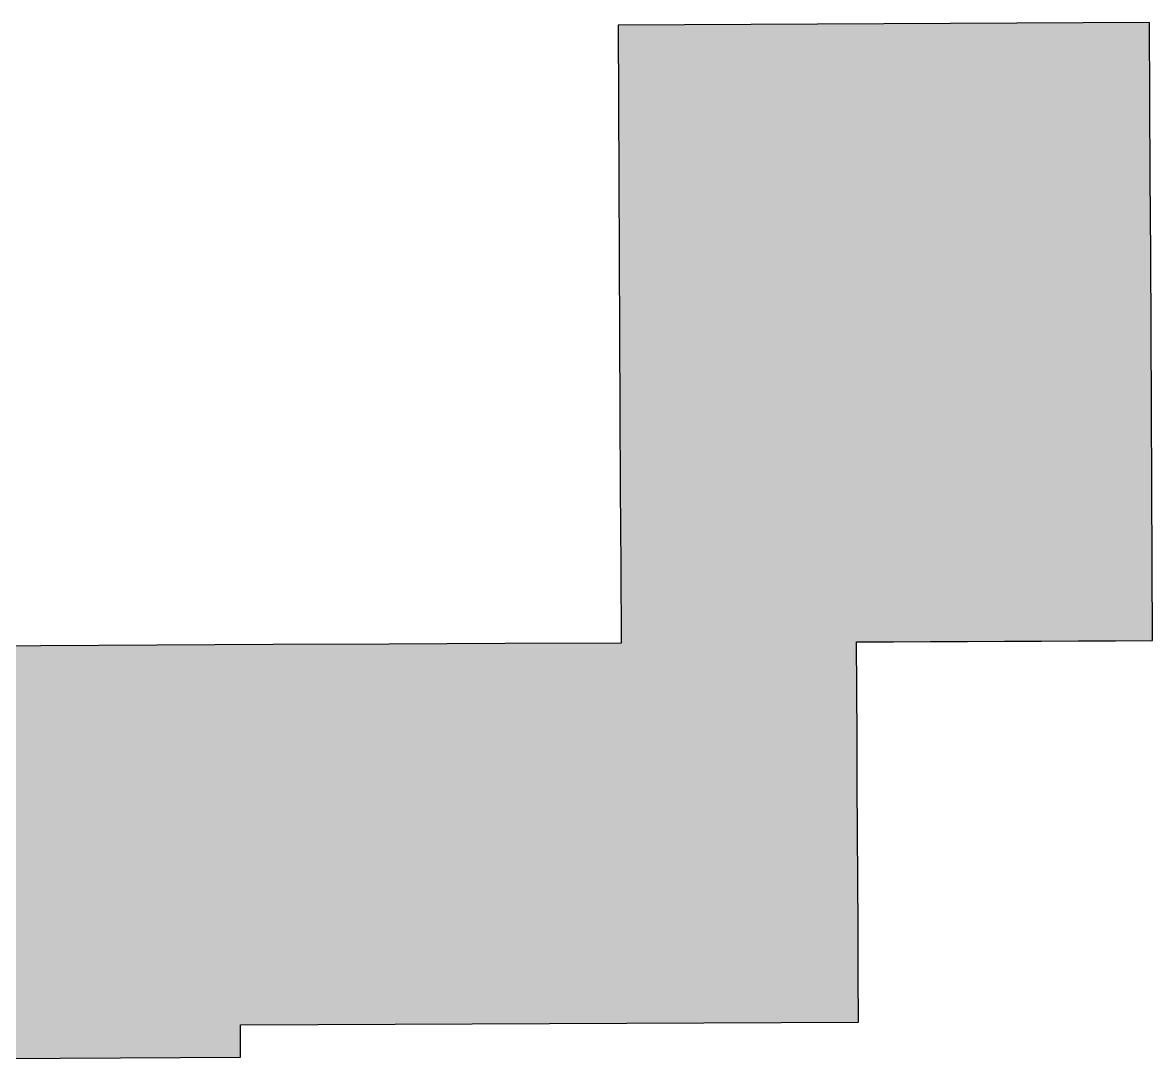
# Model space of a CAD drawing. Extents: x 4.5 to 35.8, y -15.7 to -10.4.
# Drawn here: x 21.767 to 24.176, y -15.672 to -13.463 of the extents above; entities that cross this region are included whole.
import ezdxf

# ---------------------------------------------------------------- set-up
doc = ezdxf.new("R2010")
doc.units = 0
doc.layers.add('LAYER_1', color=7, linetype='CONTINUOUS')

# ---------------------------------------------------------------- blocks, each defined once
blk = doc.blocks.new('*U6')
at = {"layer": 'LAYER_1', "color": 7}
for points in [[(23.1785, -15.5963), (23.055, -13.468), (23.1785, -13.4674)], [(23.2197, -15.5961), (23.1785, -13.4674), (23.2197, -13.4673)], [(23.1785, -15.5963), (23.1785, -13.4674), (23.2197, -15.5961)], [(23.2444, -15.596), (23.2197, -13.4673), (23.2444, -13.4671)], [(23.2197, -15.5961), (23.2197, -13.4673), (23.2444, -15.596)], [(23.2877, -15.5958), (23.2444, -13.4671), (23.2877, -13.4669)], [(23.2444, -15.596), (23.2444, -13.4671), (23.2877, -15.5958)], [(23.3202, -15.5956), (23.2877, -13.4669), (23.3202, -13.4668)], [(23.2877, -15.5958), (23.2877, -13.4669), (23.3202, -15.5956)], [(23.3844, -15.5953), (23.3202, -13.4668), (23.3844, -13.4665)], [(23.3202, -15.5956), (23.3202, -13.4668), (23.3844, -15.5953)], [(23.4423, -15.5951), (23.3844, -13.4665), (23.4423, -13.4662)], [(23.3844, -15.5953), (23.3844, -13.4665), (23.4423, -15.5951)], [(23.4423, -15.5951), (23.4423, -13.4662), (23.4424, -15.5951)], [(23.4424, -15.5951), (23.4423, -13.4662), (23.4424, -13.4662)], [(23.4424, -15.5951), (23.4424, -13.4662), (23.4425, -15.5951)], [(23.4425, -15.5951), (23.4424, -13.4662), (23.4425, -13.4662)], [(23.4425, -15.5951), (23.4425, -13.4662), (23.4426, -15.5951)], [(23.4426, -15.5951), (23.4425, -13.4662), (23.4426, -13.4662)], [(23.4426, -15.5951), (23.4426, -13.4662), (23.4427, -15.5951)], [(23.4427, -15.5951), (23.4426, -13.4662), (23.4427, -13.4662)], [(23.4427, -15.5951), (23.4427, -13.4662), (23.4428, -15.5951)], [(23.4428, -15.5951), (23.4427, -13.4662), (23.4428, -13.4662)], [(23.4428, -15.5951), (23.4428, -13.4662), (23.4429, -15.5951)], [(23.4429, -15.5951), (23.4428, -13.4662), (23.4429, -13.4662)], [(23.4429, -15.5951), (23.4429, -13.4662), (23.443, -15.5951)], [(23.443, -15.5951), (23.4429, -13.4662), (23.443, -13.4662)], [(23.443, -15.5951), (23.443, -13.4662), (23.4431, -15.5951)], [(23.4431, -15.5951), (23.443, -13.4662), (23.4431, -13.4662)], [(23.4618, -15.595), (23.4431, -13.4662), (23.4618, -13.4661)], [(23.4431, -15.5951), (23.4431, -13.4662), (23.4618, -15.595)], [(23.5127, -15.5947), (23.4618, -13.4661), (23.5127, -13.4659)], [(23.4618, -15.595), (23.4618, -13.4661), (23.5127, -15.5947)], [(23.5127, -15.5947), (23.5127, -13.4659), (23.5182, -15.5947)], [(23.5182, -15.5947), (23.5127, -13.4659), (23.5182, -13.4659)], [(23.523, -15.5947), (23.5182, -13.4659), (23.523, -13.4658)], [(23.5182, -15.5947), (23.5182, -13.4659), (23.523, -15.5947)], [(23.523, -15.5947), (23.523, -13.4658), (23.5296, -15.5947)], [(23.5296, -15.5947), (23.523, -13.4658), (23.5296, -13.4658)], [(23.5452, -15.5946), (23.5296, -13.4658), (23.5452, -13.4657)], [(23.5296, -15.5947), (23.5296, -13.4658), (23.5452, -15.5946)], [(23.5452, -14.7839), (23.5452, -13.4657), (23.5457, -14.7839)], [(23.5457, -14.7839), (23.5452, -13.4657), (23.5457, -13.4657)], [(23.5457, -14.7839), (23.5457, -13.4657), (23.5462, -14.7839)], [(23.5462, -14.7839), (23.5457, -13.4657), (23.5462, -13.4657)], [(23.5462, -14.7839), (23.5462, -13.4657), (23.5467, -14.7839)], [(23.5467, -14.7839), (23.5462, -13.4657), (23.5467, -13.4657)], [(23.5467, -14.7839), (23.5467, -13.4657), (23.5472, -14.7839)], [(23.5472, -14.7839), (23.5467, -13.4657), (23.5472, -13.4657)], [(23.5472, -14.7839), (23.5472, -13.4657), (23.5477, -14.7839)], [(23.5477, -14.7839), (23.5472, -13.4657), (23.5477, -13.4657)], [(23.5477, -14.7839), (23.5477, -13.4657), (23.5482, -14.7839)], [(23.5482, -14.7839), (23.5477, -13.4657), (23.5482, -13.4657)], [(23.5482, -14.7839), (23.5482, -13.4657), (23.5487, -14.7839)], [(23.5487, -14.7839), (23.5482, -13.4657), (23.5487, -13.4657)], [(23.5487, -14.7839), (23.5487, -13.4657), (23.5491, -14.7839)], [(23.5491, -14.7839), (23.5487, -13.4657), (23.5491, -13.4657)], [(23.6034, -14.7836), (23.5491, -13.4657), (23.6034, -13.4655)], [(23.5491, -14.7839), (23.5491, -13.4657), (23.6034, -14.7836)], [(23.6034, -14.7836), (23.6034, -13.4655), (23.6038, -14.7836)], [(23.6038, -14.7836), (23.6034, -13.4655), (23.6038, -13.4655)], [(23.6162, -14.7836), (23.6038, -13.4655), (23.6162, -13.4654)], [(23.6038, -14.7836), (23.6038, -13.4655), (23.6162, -14.7836)], [(23.6162, -14.7836), (23.6162, -13.4654), (23.6241, -14.7836)], [(23.6241, -14.7836), (23.6162, -13.4654), (23.6241, -13.4654)], [(23.6845, -14.7833), (23.6241, -13.4654), (23.6845, -13.4651)], [(23.6241, -14.7836), (23.6241, -13.4654), (23.6845, -14.7833)], [(23.7022, -14.7832), (23.6845, -13.4651), (23.7022, -13.465)], [(23.6845, -14.7833), (23.6845, -13.4651), (23.7022, -14.7832)], [(23.7022, -14.7832), (23.7022, -13.465), (23.7027, -14.7832)], [(23.7027, -14.7832), (23.7022, -13.465), (23.7027, -13.465)], [(23.7027, -14.7832), (23.7027, -13.465), (23.7029, -14.7832)], [(23.7029, -14.7832), (23.7027, -13.465), (23.7029, -13.465)], [(23.7451, -14.783), (23.7029, -13.465), (23.7451, -13.4648)], [(23.7029, -14.7832), (23.7029, -13.465), (23.7451, -14.783)], [(23.7451, -14.783), (23.7451, -13.4648), (23.75, -14.783)], [(23.75, -14.783), (23.7451, -13.4648), (23.75, -13.4648)], [(23.7653, -14.7829), (23.75, -13.4648), (23.7653, -13.4647)], [(23.75, -14.783), (23.75, -13.4648), (23.7653, -14.7829)], [(23.7818, -14.7828), (23.7653, -13.4647), (23.7818, -13.4646)], [(23.7653, -14.7829), (23.7653, -13.4647), (23.7818, -14.7828)], [(23.7818, -14.7828), (23.7818, -13.4646), (23.7892, -14.7828)], [(23.7892, -14.7828), (23.7818, -13.4646), (23.7892, -13.4646)], [(23.846, -14.7825), (23.7892, -13.4646), (23.846, -13.4644)], [(23.7892, -14.7828), (23.7892, -13.4646), (23.846, -14.7825)], [(23.8562, -14.7825), (23.846, -13.4644), (23.8562, -13.4643)], [(23.846, -14.7825), (23.846, -13.4644), (23.8562, -14.7825)], [(23.8562, -14.7825), (23.8562, -13.4643), (23.8606, -14.7824)], [(23.8606, -14.7824), (23.8562, -13.4643), (23.8606, -13.4643)], [(23.8758, -14.7824), (23.8606, -13.4643), (23.8758, -13.4642)], [(23.8606, -14.7824), (23.8606, -13.4643), (23.8758, -14.7824)], [(23.8758, -14.7824), (23.8758, -13.4642), (23.8867, -14.7823)], [(23.8867, -14.7823), (23.8758, -13.4642), (23.8867, -13.4642)], [(23.9268, -14.7821), (23.8867, -13.4642), (23.9268, -13.464)], [(23.8867, -14.7823), (23.8867, -13.4642), (23.9268, -14.7821)], [(23.9394, -14.7821), (23.9268, -13.464), (23.9394, -13.4639)], [(23.9268, -14.7821), (23.9268, -13.464), (23.9394, -14.7821)], [(23.9394, -14.7821), (23.9394, -13.4639), (23.9396, -14.7821)], [(23.9396, -14.7821), (23.9394, -13.4639), (23.9396, -13.4639)], [(23.9623, -14.782), (23.9396, -13.4639), (23.9623, -13.4638)], [(23.9396, -14.7821), (23.9396, -13.4639), (23.9623, -14.782)], [(23.9623, -14.782), (23.9623, -13.4638), (23.9747, -14.7819)], [(23.9747, -14.7819), (23.9623, -13.4638), (23.9747, -13.4638)], [(24.0012, -14.7818), (23.9747, -13.4638), (24.0012, -13.4636)], [(23.9747, -14.7819), (23.9747, -13.4638), (24.0012, -14.7818)], [(24.0012, -14.7818), (24.0012, -13.4636), (24.0076, -14.7817)], [(24.0076, -14.7817), (24.0012, -13.4636), (24.0076, -13.4636)], [(24.0183, -14.7817), (24.0076, -13.4636), (24.0183, -13.4635)], [(24.0076, -14.7817), (24.0076, -13.4636), (24.0183, -14.7817)], [(24.0183, -14.7817), (24.0183, -13.4635), (24.0243, -14.7817)], [(24.0243, -14.7817), (24.0183, -13.4635), (24.0243, -13.4635)], [(24.0243, -14.7817), (24.0243, -13.4635), (24.0284, -14.7817)], [(24.0284, -14.7817), (24.0243, -13.4635), (24.0284, -13.4635)], [(24.0438, -14.7816), (24.0284, -13.4635), (24.0438, -13.4634)], [(24.0284, -14.7817), (24.0284, -13.4635), (24.0438, -14.7816)], [(24.0438, -14.7816), (24.0438, -13.4634), (24.0488, -14.7816)], [(24.0488, -14.7816), (24.0438, -13.4634), (24.0488, -13.4634)], [(24.0598, -14.7815), (24.0488, -13.4634), (24.0598, -13.4633)], [(24.0488, -14.7816), (24.0488, -13.4634), (24.0598, -14.7815)], [(24.0598, -14.7815), (24.0598, -13.4633), (24.0722, -14.7814)], [(24.0722, -14.7814), (24.0598, -13.4633), (24.0722, -13.4633)], [(24.0812, -14.7814), (24.0722, -13.4633), (24.0812, -13.4632)], [(24.0722, -14.7814), (24.0722, -13.4633), (24.0812, -14.7814)], [(24.0812, -14.7814), (24.0812, -13.4632), (24.0865, -14.7814)], [(24.0865, -14.7814), (24.0812, -13.4632), (24.0865, -13.4632)], [(24.0865, -14.7814), (24.0865, -13.4632), (24.087, -14.7814)], [(24.087, -14.7814), (24.0865, -13.4632), (24.087, -13.4632)], [(24.087, -14.7814), (24.087, -13.4632), (24.0883, -14.7814)], [(24.0883, -14.7814), (24.087, -13.4632), (24.0883, -13.4632)], [(24.0883, -14.7814), (24.0883, -13.4632), (24.0971, -14.7813)], [(24.0971, -14.7813), (24.0883, -13.4632), (24.0971, -13.4632)], [(24.0971, -14.7813), (24.0971, -13.4632), (24.0993, -14.7813)], [(24.0993, -14.7813), (24.0971, -13.4632), (24.0993, -13.4632)], [(24.1088, -14.7813), (24.0993, -13.4632), (24.1088, -13.4631)], [(24.0993, -14.7813), (24.0993, -13.4632), (24.1088, -14.7813)], [(24.1088, -14.7813), (24.1088, -13.4631), (24.1168, -14.7812)], [(24.1168, -14.7812), (24.1088, -13.4631), (24.1168, -13.4631)], [(24.1168, -14.7812), (24.1168, -13.4631), (24.1234, -14.7812)], [(24.1234, -14.7812), (24.1168, -13.4631), (24.1234, -13.4631)], [(24.1285, -14.7812), (24.1234, -13.4631), (24.1285, -13.463)], [(24.1234, -14.7812), (24.1234, -13.4631), (24.1285, -14.7812)], [(24.1285, -14.7812), (24.1285, -13.463), (24.1322, -14.7812)], [(24.1322, -14.7812), (24.1285, -13.463), (24.1322, -13.463)], [(24.1322, -14.7812), (24.1322, -13.463), (24.1345, -14.7812)], [(24.1345, -14.7812), (24.1322, -13.463), (24.1345, -13.463)], [(24.1345, -14.7812), (24.1345, -13.463), (24.1353, -14.7812)], [(24.1353, -14.7812), (24.1345, -13.463), (24.1353, -13.463)], [(24.1508, -14.7811), (24.1353, -13.463), (24.1508, -13.4629)], [(24.1353, -14.7812), (24.1353, -13.463), (24.1353, -14.7812)], [(24.1353, -14.7812), (24.1353, -13.463), (24.1353, -13.463)], [(24.1353, -14.7812), (24.1353, -13.463), (24.1353, -14.7812)], [(24.1353, -14.7812), (24.1353, -13.463), (24.1353, -13.463)], [(24.1353, -14.7812), (24.1353, -13.463), (24.1353, -14.7812)], [(24.1353, -14.7812), (24.1353, -13.463), (24.1353, -13.463)], [(24.1353, -14.7812), (24.1353, -13.463), (24.1353, -14.7812)], [(24.1353, -14.7812), (24.1353, -13.463), (24.1353, -13.463)], [(24.1353, -14.7812), (24.1353, -13.463), (24.1508, -14.7811)], [(24.1508, -14.7811), (24.1508, -13.4629), (24.1508, -14.7811)], [(24.1508, -14.7811), (24.1508, -13.4629), (24.1508, -13.4629)], [(24.1508, -14.7811), (24.1508, -13.4629), (24.1509, -14.7811)], [(24.1509, -14.7811), (24.1508, -13.4629), (24.1509, -13.4629)], [(24.17, -14.781), (24.1509, -13.4629), (24.17, -13.4628)], [(24.1509, -14.7811), (24.1509, -13.4629), (24.1509, -14.7811)], [(24.1509, -14.7811), (24.1509, -13.4629), (24.1509, -13.4629)], [(24.1509, -14.7811), (24.1509, -13.4629), (24.17, -14.781)], [(24.17, -14.781), (24.17, -13.4628), (24.1708, -14.781)], [(24.1708, -14.781), (24.17, -13.4628), (24.1708, -13.6276)], [(23.0376, -13.6329), (23.0369, -13.4681), (23.0376, -13.4681)], [(23.0376, -13.6329), (23.0376, -13.4681), (23.0384, -13.7976)], [(23.0384, -13.7976), (23.0376, -13.4681), (23.0384, -13.4681)], [(23.0384, -13.7976), (23.0384, -13.4681), (23.0391, -13.9624)], [(23.0391, -13.9624), (23.0384, -13.4681), (23.0391, -13.4681)], [(23.0391, -13.9624), (23.0391, -13.4681), (23.0399, -14.1272)], [(23.0399, -14.1272), (23.0391, -13.4681), (23.0399, -13.4681)], [(23.0399, -14.1272), (23.0399, -13.4681), (23.0406, -14.2919)], [(23.0406, -14.2919), (23.0399, -13.4681), (23.0406, -13.4681)], [(23.0406, -14.2919), (23.0406, -13.4681), (23.0413, -14.4567)], [(23.0413, -14.4567), (23.0406, -13.4681), (23.0413, -13.4681)], [(23.0413, -14.4567), (23.0413, -13.4681), (23.0421, -14.6215)], [(23.0421, -14.6215), (23.0413, -13.4681), (23.0421, -13.4681)], [(23.0421, -14.6215), (23.0421, -13.4681), (23.0428, -14.7862)], [(23.0428, -14.7862), (23.0421, -13.4681), (23.0428, -13.4681)], [(23.055, -15.5968), (23.0428, -13.4681), (23.055, -13.468)], [(23.0428, -15.5969), (23.0428, -13.4681), (23.055, -15.5968)], [(23.055, -15.5968), (23.055, -13.468), (23.1785, -15.5963)], [(24.1708, -14.781), (24.1708, -13.6276), (24.1715, -14.781)], [(24.1715, -14.781), (24.1708, -13.6276), (24.1715, -13.7924)], [(24.1715, -14.781), (24.1715, -13.7924), (24.1721, -14.781)], [(24.1721, -14.781), (24.1715, -13.7924), (24.1721, -13.9289)], [(24.1721, -14.781), (24.1721, -13.9289), (24.1723, -14.781)], [(24.1723, -14.781), (24.1721, -13.9289), (24.1723, -13.9571)], [(24.1723, -14.781), (24.1723, -13.9571), (24.173, -14.781)], [(24.173, -14.781), (24.1723, -13.9571), (24.173, -14.1219)], [(24.173, -14.781), (24.173, -14.1219), (24.1737, -14.781)], [(24.1737, -14.781), (24.173, -14.1219), (24.1737, -14.2867)], [(24.1737, -14.781), (24.1737, -14.2867), (24.1745, -14.781)], [(24.1745, -14.781), (24.1737, -14.2867), (24.1745, -14.4514)], [(24.1745, -14.781), (24.1745, -14.4514), (24.1752, -14.781)], [(24.1752, -14.781), (24.1745, -14.4514), (24.1752, -14.6162)], [(24.1752, -14.781), (24.1752, -14.6162), (24.176, -14.781)], [(21.7899, -15.6718), (21.7436, -14.7922), (21.7899, -14.792)], [(21.7436, -15.672), (21.7436, -14.7922), (21.7899, -15.6718)], [(21.8057, -15.6717), (21.7899, -14.792), (21.8057, -14.7919)], [(21.7899, -15.6718), (21.7899, -14.792), (21.8057, -15.6717)], [(21.8471, -15.6715), (21.8057, -14.7919), (21.8471, -14.7918)], [(21.8057, -15.6717), (21.8057, -14.7919), (21.8471, -15.6715)], [(21.9398, -15.6711), (21.8471, -14.7918), (21.9398, -14.7913)], [(21.8471, -15.6715), (21.8471, -14.7918), (21.9398, -15.6711)], [(21.9577, -15.671), (21.9398, -14.7913), (21.9577, -14.7912)], [(21.9398, -15.6711), (21.9398, -14.7913), (21.9577, -15.671)], [(21.9577, -15.671), (21.9577, -14.7912), (21.9753, -15.6709)], [(21.9753, -15.6709), (21.9577, -14.7912), (21.9753, -14.7912)], [(21.9753, -15.6709), (21.9753, -14.7912), (21.9757, -15.6709)], [(21.9757, -15.6709), (21.9753, -14.7912), (21.9757, -14.7912)], [(21.9937, -15.6709), (21.9757, -14.7912), (21.9937, -14.7911)], [(21.9757, -15.6709), (21.9757, -14.7912), (21.9937, -15.6709)], [(22.0116, -15.6708), (21.9937, -14.7911), (22.0116, -14.791)], [(21.9937, -15.6709), (21.9937, -14.7911), (22.0116, -15.6708)], [(22.0296, -15.6707), (22.0116, -14.791), (22.0296, -14.7909)], [(22.0116, -15.6708), (22.0116, -14.791), (22.0296, -15.6707)], [(22.0296, -15.6707), (22.0296, -14.7909), (22.0332, -15.6707)], [(22.0332, -15.6707), (22.0296, -14.7909), (22.0332, -14.7909)], [(22.0475, -15.6706), (22.0332, -14.7909), (22.0475, -14.7908)], [(22.0332, -15.6707), (22.0332, -14.7909), (22.0475, -15.6706)], [(22.0475, -15.6706), (22.0475, -14.7908), (22.0531, -15.6706)], [(22.0531, -15.6706), (22.0475, -14.7908), (22.0531, -14.7908)], [(22.0655, -15.6705), (22.0531, -14.7908), (22.0655, -14.7907)], [(22.0531, -15.6706), (22.0531, -14.7908), (22.0655, -15.6705)], [(22.0655, -15.6705), (22.0655, -14.7907), (22.0834, -15.6704)], [(22.0834, -15.6704), (22.0655, -14.7907), (22.0834, -14.7907)], [(22.1035, -15.6703), (22.0834, -14.7907), (22.1035, -14.7906)], [(22.0834, -15.6704), (22.0834, -14.7907), (22.1035, -15.6703)], [(22.2314, -15.6697), (22.1035, -14.7906), (22.2314, -14.79)], [(22.1035, -15.6703), (22.1035, -14.7906), (22.2314, -15.6697)], [(22.2314, -15.6006), (22.2314, -14.79), (22.2314, -15.6006)], [(22.2314, -15.6006), (22.2314, -14.79), (22.2314, -14.79)], [(22.2314, -15.6006), (22.2314, -14.79), (22.2315, -15.6006)], [(22.2315, -15.6006), (22.2314, -14.79), (22.2315, -14.79)], [(22.2315, -15.6006), (22.2315, -14.79), (22.2315, -15.6006)], [(22.2315, -15.6006), (22.2315, -14.79), (22.2315, -14.79)], [(22.2315, -15.6006), (22.2315, -14.79), (22.2315, -15.6006)], [(22.2315, -15.6006), (22.2315, -14.79), (22.2315, -14.79)], [(22.2315, -15.6006), (22.2315, -14.79), (22.2316, -15.6006)], [(22.2316, -15.6006), (22.2315, -14.79), (22.2316, -14.79)], [(22.2316, -15.6006), (22.2316, -14.79), (22.2316, -15.6006)], [(22.2316, -15.6006), (22.2316, -14.79), (22.2316, -14.79)], [(22.2316, -15.6006), (22.2316, -14.79), (22.2316, -15.6006)], [(22.2316, -15.6006), (22.2316, -14.79), (22.2316, -14.79)], [(22.2316, -15.6006), (22.2316, -14.79), (22.2317, -15.6006)], [(22.2317, -15.6006), (22.2316, -14.79), (22.2317, -14.79)], [(22.2806, -15.6004), (22.2317, -14.79), (22.2806, -14.7897)], [(22.2317, -15.6006), (22.2317, -14.79), (22.2806, -15.6004)], [(22.3006, -15.6003), (22.2806, -14.7897), (22.3006, -14.7896)], [(22.2806, -15.6004), (22.2806, -14.7897), (22.3006, -15.6003)], [(22.3961, -15.5998), (22.3006, -14.7896), (22.3961, -14.7892)], [(22.3006, -15.6003), (22.3006, -14.7896), (22.3961, -15.5998)], [(22.3961, -15.5998), (22.3961, -14.7892), (22.4, -15.5998)], [(22.4, -15.5998), (22.3961, -14.7892), (22.4, -14.7892)], [(22.4515, -15.5996), (22.4, -14.7892), (22.4515, -14.7889)], [(22.4, -15.5998), (22.4, -14.7892), (22.4515, -15.5996)], [(22.548, -15.5991), (22.4515, -14.7889), (22.548, -14.7885)], [(22.4515, -15.5996), (22.4515, -14.7889), (22.548, -15.5991)], [(22.5609, -15.5991), (22.548, -14.7885), (22.5609, -14.7884)], [(22.548, -15.5991), (22.548, -14.7885), (22.5609, -15.5991)], [(22.5964, -15.5989), (22.5609, -14.7884), (22.5964, -14.7883)], [(22.5609, -15.5991), (22.5609, -14.7884), (22.5964, -15.5989)], [(22.715, -15.5984), (22.5964, -14.7883), (22.715, -14.7877)], [(22.5964, -15.5989), (22.5964, -14.7883), (22.715, -15.5984)], [(22.715, -15.5984), (22.715, -14.7877), (22.7256, -15.5983)], [(22.7256, -15.5983), (22.715, -14.7877), (22.7256, -14.7877)], [(22.7256, -15.5983), (22.7256, -14.7877), (22.7314, -15.5983)], [(22.7314, -15.5983), (22.7256, -14.7877), (22.7314, -14.7877)], [(22.7954, -15.598), (22.7314, -14.7877), (22.7954, -14.7874)], [(22.7314, -15.5983), (22.7314, -14.7877), (22.7954, -15.598)], [(22.8076, -15.598), (22.7954, -14.7874), (22.8076, -14.7873)], [(22.7954, -15.598), (22.7954, -14.7874), (22.8076, -15.598)], [(22.874, -15.5977), (22.8076, -14.7873), (22.874, -14.787)], [(22.8076, -15.598), (22.8076, -14.7873), (22.874, -15.5977)], [(22.8903, -15.5976), (22.874, -14.787), (22.8903, -14.7869)], [(22.874, -15.5977), (22.874, -14.787), (22.8903, -15.5976)], [(22.9142, -15.5975), (22.8903, -14.7869), (22.9142, -14.7868)], [(22.8903, -15.5976), (22.8903, -14.7869), (22.9142, -15.5975)], [(22.9283, -15.5974), (22.9142, -14.7868), (22.9283, -14.7867)], [(22.9142, -15.5975), (22.9142, -14.7868), (22.9283, -15.5974)], [(22.9283, -15.5974), (22.9283, -14.7867), (22.9283, -15.5974)], [(22.9283, -15.5974), (22.9283, -14.7867), (22.9283, -14.7867)], [(22.9283, -15.5974), (22.9283, -14.7867), (22.9283, -15.5974)], [(22.9283, -15.5974), (22.9283, -14.7867), (22.9283, -14.7867)], [(22.9283, -15.5974), (22.9283, -14.7867), (22.9284, -15.5974)], [(22.9284, -15.5974), (22.9283, -14.7867), (22.9284, -14.7867)], [(23.0273, -15.597), (22.9284, -14.7867), (23.0273, -14.7863)], [(22.9284, -15.5974), (22.9284, -14.7867), (23.0273, -15.597)], [(23.0369, -15.5969), (23.0273, -14.7863), (23.0369, -14.7862)], [(23.0273, -15.597), (23.0273, -14.7863), (23.0369, -15.5969)], [(23.0369, -15.5969), (23.0369, -14.7862), (23.0376, -15.5969)], [(23.0376, -15.5969), (23.0369, -14.7862), (23.0376, -14.7862)], [(23.0376, -15.5969), (23.0376, -14.7862), (23.0384, -15.5969)], [(23.0384, -15.5969), (23.0376, -14.7862), (23.0384, -14.7862)], [(23.0384, -15.5969), (23.0384, -14.7862), (23.0391, -15.5969)], [(23.0391, -15.5969), (23.0384, -14.7862), (23.0391, -14.7862)], [(23.0391, -15.5969), (23.0391, -14.7862), (23.0399, -15.5969)], [(23.0399, -15.5969), (23.0391, -14.7862), (23.0399, -14.7862)], [(23.0399, -15.5969), (23.0399, -14.7862), (23.0406, -15.5969)], [(23.0406, -15.5969), (23.0399, -14.7862), (23.0406, -14.7862)], [(23.0406, -15.5969), (23.0406, -14.7862), (23.0413, -15.5969)], [(23.0413, -15.5969), (23.0406, -14.7862), (23.0413, -14.7862)], [(23.0413, -15.5969), (23.0413, -14.7862), (23.0421, -15.5969)], [(23.0421, -15.5969), (23.0413, -14.7862), (23.0421, -14.7862)], [(23.0421, -15.5969), (23.0421, -14.7862), (23.0428, -15.5969)], [(23.0428, -15.5969), (23.0421, -14.7862), (23.0428, -14.7862)], [(23.5452, -15.5946), (23.5452, -14.7839), (23.5457, -15.5946)], [(23.5457, -15.5946), (23.5452, -14.7839), (23.5457, -14.8852)], [(23.5457, -15.5946), (23.5457, -14.8852), (23.5462, -15.5946)], [(23.5462, -15.5946), (23.5457, -14.8852), (23.5462, -14.9866)], [(23.5462, -15.5946), (23.5462, -14.9866), (23.5467, -15.5946)], [(23.5467, -15.5946), (23.5462, -14.9866), (23.5467, -15.0879)], [(23.5467, -15.5946), (23.5467, -15.0879), (23.5472, -15.5946)], [(23.5472, -15.5946), (23.5467, -15.0879), (23.5472, -15.1893)], [(23.5472, -15.5946), (23.5472, -15.1893), (23.5477, -15.5946)], [(23.5477, -15.5946), (23.5472, -15.1893), (23.5477, -15.2906)], [(23.5477, -15.5946), (23.5477, -15.2906), (23.5482, -15.5946)], [(23.5482, -15.5946), (23.5477, -15.2906), (23.5482, -15.3919)], [(23.5482, -15.5946), (23.5482, -15.3919), (23.5487, -15.5946)], [(23.5487, -15.5946), (23.5482, -15.3919), (23.5487, -15.4932)], [(23.5487, -15.5946), (23.5487, -15.4932), (23.5491, -15.5946)], [(22.2314, -15.6697), (22.2314, -15.6006), (22.2314, -15.6697)], [(22.2314, -15.6697), (22.2314, -15.6006), (22.2314, -15.6092)], [(22.2314, -15.6697), (22.2314, -15.6092), (22.2315, -15.6697)], [(22.2315, -15.6697), (22.2314, -15.6092), (22.2315, -15.6179)], [(22.2315, -15.6697), (22.2315, -15.6179), (22.2315, -15.6697)], [(22.2315, -15.6697), (22.2315, -15.6179), (22.2315, -15.6265)], [(22.2315, -15.6697), (22.2315, -15.6265), (22.2315, -15.6697)], [(22.2315, -15.6697), (22.2315, -15.6265), (22.2315, -15.6352)], [(22.2315, -15.6697), (22.2315, -15.6352), (22.2316, -15.6697)], [(22.2316, -15.6697), (22.2315, -15.6352), (22.2316, -15.6438)], [(22.2316, -15.6697), (22.2316, -15.6438), (22.2316, -15.6697)], [(22.2316, -15.6697), (22.2316, -15.6438), (22.2316, -15.6524)], [(22.2316, -15.6697), (22.2316, -15.6524), (22.2316, -15.6697)], [(22.2316, -15.6697), (22.2316, -15.6524), (22.2316, -15.6611)], [(22.2316, -15.6697), (22.2316, -15.6611), (22.2317, -15.6697)]]:
    blk.add_solid(points, dxfattribs=at)
blk = doc.blocks.new('BLOCK_2')
at = {"layer": 'LAYER_1'}
blk.add_lwpolyline([(21.7188, -15.6721), (21.8471, -15.6715), (21.9753, -15.6709), (22.1035, -15.6703), (22.2317, -15.6697), (22.2316, -15.6611), (22.2316, -15.6524), (22.2316, -15.6438), (22.2315, -15.6352), (22.2315, -15.6265), (22.2315, -15.6179), (22.2314, -15.6092), (22.2314, -15.6006), (22.3961, -15.5998), (22.5609, -15.5991), (22.7256, -15.5983), (22.8903, -15.5976), (23.055, -15.5968), (23.2197, -15.5961), (23.3844, -15.5953), (23.5491, -15.5946), (23.5487, -15.4932), (23.5482, -15.3919), (23.5477, -15.2906), (23.5472, -15.1893), (23.5467, -15.0879), (23.5462, -14.9866), (23.5457, -14.8852), (23.5452, -14.7839), (23.6241, -14.7836), (23.7029, -14.7832), (23.7818, -14.7828), (23.8606, -14.7824), (23.9394, -14.7821), (24.0183, -14.7817), (24.0971, -14.7813), (24.176, -14.781), (24.1752, -14.6162), (24.1745, -14.4514), (24.1737, -14.2867), (24.173, -14.1219), (24.1723, -13.9571), (24.1715, -13.7924), (24.1708, -13.6276), (24.17, -13.4628), (24.0284, -13.4635), (23.8867, -13.4642), (23.7451, -13.4648), (23.6034, -13.4655), (23.4618, -13.4661), (23.3202, -13.4668), (23.1785, -13.4674), (23.0369, -13.4681), (23.0376, -13.6329), (23.0384, -13.7976), (23.0391, -13.9624), (23.0399, -14.1272), (23.0406, -14.2919), (23.0413, -14.4567), (23.0421, -14.6215), (23.0428, -14.7862), (22.7954, -14.7874), (22.548, -14.7885), (22.3006, -14.7896), (22.0531, -14.7908), (21.8057, -14.7919), (21.5583, -14.7931)], dxfattribs=at)
at = {"layer": 'LAYER_1', "color": 7}
blk.add_blockref('*U6', (0, 0), dxfattribs=at)

msp = doc.modelspace()

# ---------------------------------------------------------------- block references
at = {"layer": 'LAYER_1'}
msp.add_blockref('BLOCK_2', (0, 0), dxfattribs=at)

doc.saveas('drawing.dxf')
